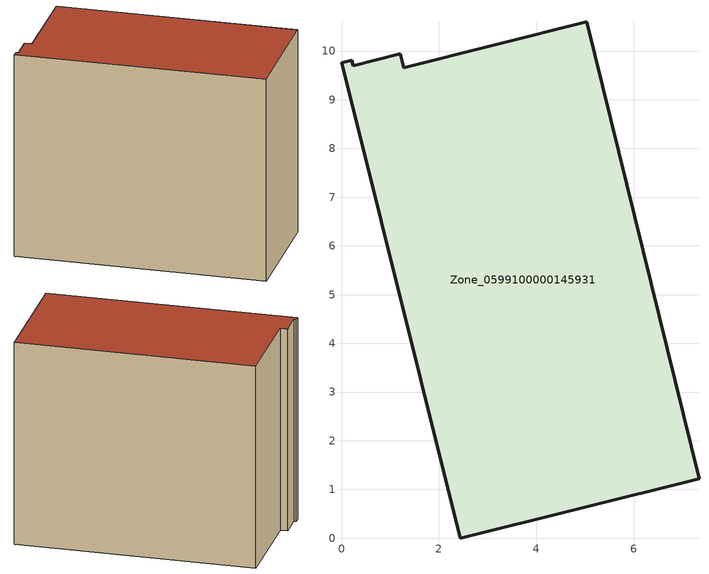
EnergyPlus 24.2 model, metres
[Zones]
Zone_0599100000145931
 floor ground (C_G): 7.34,1.22 2.44,0 0,9.76 0.21,9.81 0.24,9.7 1.21,9.95 1.28,9.66 5.04,10.6 z0
 wall outside (C_F): 1.28,9.66 1.21,9.95 0.24,9.7 0.21,9.81 0,9.76 2.44,0 7.34,1.22 5.04,10.6 1.28,9.66 z0:8.48
 roof outside (C_R): 7.34,1.22 5.04,10.6 1.28,9.66 1.21,9.95 0.24,9.7 0.21,9.81 0,9.76 2.44,0 z8.48
[BUILDING]
Pand.0599100000145931: North Axis=0; Terrain=City; Loads Convergence Tolerance Value=0.04; Temperature Convergence Tolerance Value=0.4; Solar Distribution=FullExterior; Maximum Number of Warmup Days=25; Minimum Number of Warmup Days=1
[Site:Location]
Rotterdam.The.Hague.AP_ZH_NLD Design_Conditions: Latitude=51.96; Longitude=4.45; Time Zone=1; Elevation=-4.5
[SITE:GROUNDTEMPERATURE:BUILDINGSURFACE]
18, 18, 18, 18, 18, 18, 18, 18, 18, 18, 18, 18
[MATERIAL] Thermal Absorptance=0.9; Solar Absorptance=0.7; Visible Absorptance=0.7
Name | Roughness | Thickness | Conductivity | Density | Specific Heat
G.TI.1975-1991 | MediumSmooth | 0.15 | 0.288461 | 540 | 1210
F.TI.1975-1991 | Rough | 0.3 | 0.230769 | 1920 | 840
R.TI.1975-1991 | MediumRough | 0.2 | 0.153846 | 1500 | 1000
[CONSTRUCTION]
C_G: G.TI.1975-1991
C_F: F.TI.1975-1991
C_R: R.TI.1975-1991
[ZONE]
Zone_0599100000145931: Type=1; Multiplier=1; Ceiling Height=Autocalculate; Volume=Autocalculate; Floor Area=autocalculate; Part of Total Floor Area=Yes
[ZONEINFILTRATION:DESIGNFLOWRATE]
Infil_Zone_0599100000145931: Zone or ZoneList or Space or SpaceList=Zone_0599100000145931; Schedule=AlwaysOn; Design Flow Rate Calculation Method=Flow/Area; Flow Rate per Floor Area=0.003; Constant Term Coefficient=1; Temperature Term Coefficient=0; Velocity Term Coefficient=0; Velocity Squared Term Coefficient=0
[HVACTEMPLATE:ZONE:IDEALLOADSAIRSYSTEM]
Zone_0599100000145931: Maximum Heating Supply Air Temperature=50; Minimum Cooling Supply Air Temperature=13; Maximum Heating Supply Air Humidity Ratio=0.0156; Minimum Cooling Supply Air Humidity Ratio=0.0077; Heating Limit=NoLimit; Cooling Limit=NoLimit; Dehumidification Control Type=ConstantSensibleHeatRatio; Cooling Sensible Heat Ratio=0.7; Dehumidification Setpoint=60; Humidification Control Type=None; Humidification Setpoint=30; Outdoor Air Method=None; Outdoor Air Flow Rate per Person=0.00944; Outdoor Air Flow Rate per Zone Floor Area=0; Outdoor Air Flow Rate per Zone=0; Demand Controlled Ventilation Type=None; Outdoor Air Economizer Type=NoEconomizer; Heat Recovery Type=None; Sensible Heat Recovery Effectiveness=0.7; Latent Heat Recovery Effectiveness=0.65
[ZONECONTROL:THERMOSTAT]
ThermostatControl_Zone_0599100000145931: Zone or ZoneList=Zone_0599100000145931; Control Type Schedule=DualSetpointControlType; Control 1=Thermostat_Zone_0599100000145931; Temperature Difference Between Cutout And Setpoint=0
[THERMOSTATSETPOINT:DUALSETPOINT]
Thermostat_Zone_0599100000145931: Heating Setpoint Temperature Schedule=HeatingSetpoint_Zone_0599100000145931; Cooling Setpoint Temperature Schedule=CoolingSetpoint_Zone_0599100000145931
[SCHEDULE:COMPACT]
HeatingSetpoint_Zone_0599100000145931: Through: 12/31, For: AllDays, Until: 24:00, 21
CoolingSetpoint_Zone_0599100000145931: Through: 12/31, For: AllDays, Until: 24:00, 24
DualSetpointControlType: Through: 12/31, For: AllDays, Until: 24:00, 4
AlwaysOn: Through: 12/31, For: AllDays, Until: 24:00, 1
